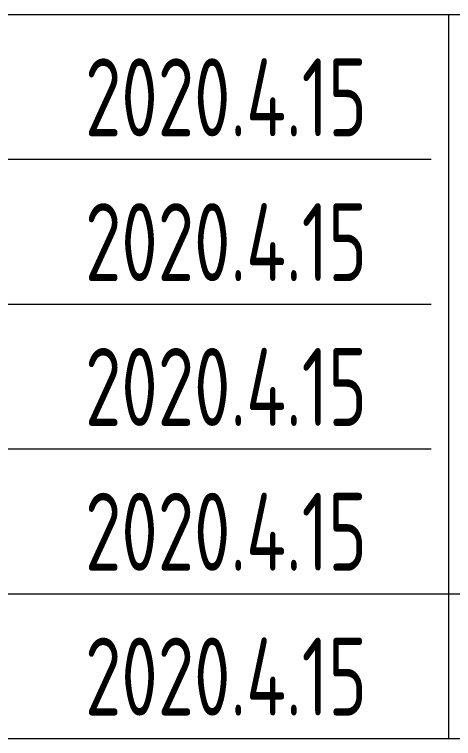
# Model space of a CAD drawing. Extents: x 6128144 to 12201635, y -1670122 to -706096.
# Drawn here: x 6677487 to 6679458, y -751340 to -748090 of the extents above; entities that cross this region are included whole.
import ezdxf
from ezdxf.enums import TextEntityAlignment as Align

# ---------------------------------------------------------------- set-up
doc = ezdxf.new("R2010")
doc.units = 0
doc.header["$LTSCALE"] = 1000
doc.header["$MEASUREMENT"] = 0
doc.layers.get('0').update_dxf_attribs({"linetype": 'CONTINUOUS'})
doc.styles.add('sceie', font='sceie.shx', dxfattribs={"bigfont": 'sceic.shx'})

msp = doc.modelspace()

# ---------------------------------------------------------------- linework, layer by layer
for p, q in [((6673857.6, -748089.6), (6684857.6, -748089.6)), ((6679437.6, -751339.6), (6679437.6, -748089.6)), ((6679437.6, -751339.6), (6679437.6, -748089.6)), ((6679437.6, -751339.6), (6679437.6, -748089.6)), ((6679437.6, -751339.6), (6679437.6, -748089.6)), ((6673857.6, -748739.6), (6679357.6, -748739.6)), ((6673857.6, -749389.6), (6679357.6, -749389.6)), ((6673857.6, -750039.6), (6679357.6, -750039.6)), ((6673857.6, -750689.6), (6679357.6, -750689.6)), ((6679357.6, -750689.6), (6691857.6, -750689.6)), ((6673857.6, -751339.6), (6691857.6, -751339.6))]:
    msp.add_line(p, q)

# ---------------------------------------------------------------- texts
at = {"style": 'sceie', "width": 0.8}
for p in [(6678437, -748461), (6678437, -748461), (6678437, -749111), (6678437, -749111), (6678437, -749761), (6678437, -749761), (6678437, -750411), (6678437, -750411), (6678437, -751061), (6678437, -751061)]:
    msp.add_attdef('2020.4.15', text='200320-02-040', height=350, dxfattribs=at).set_placement(p, align=Align.MIDDLE)

doc.saveas('drawing.dxf')
